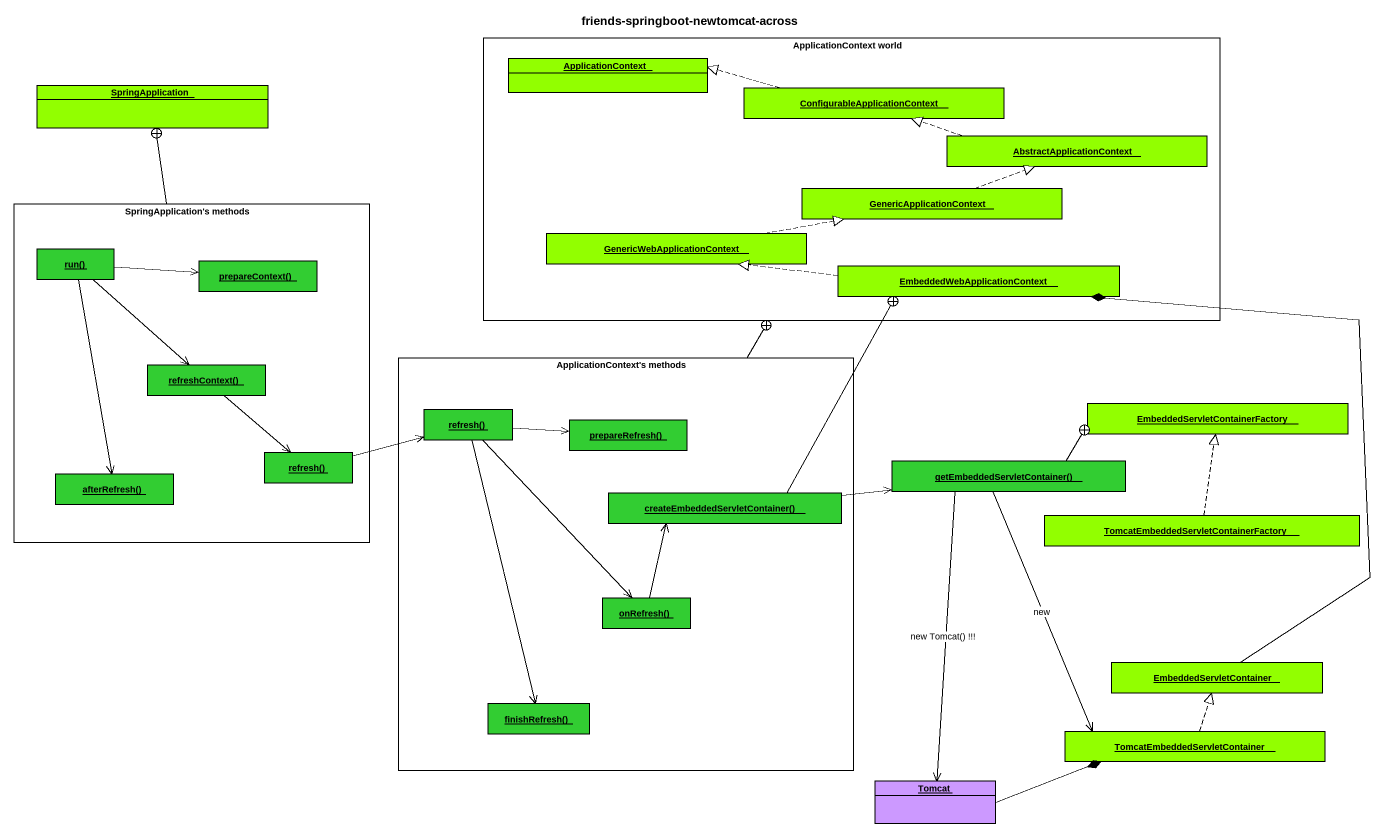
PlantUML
@startuml
title friends-springboot-newtomcat-across
hide circle
hide empty members
rectangle "ApplicationContext world" as ApplicationContext_world {
  object ApplicationContext #92FF00
  object "ConfigurableApplicationContext" as ConfigurableApplicationConte #92FF00
  object AbstractApplicationContext #92FF00
  object GenericApplicationContext #92FF00
  object GenericWebApplicationContext #92FF00
  object "EmbeddedWebApplicationContext" as EmbeddedWebApplicationContex #92FF00
}
object SpringApplication #92FF00
rectangle "SpringApplication's methods" as SpringApplication_s_methods {
  object "run()" as run #32CD32
  object "prepareContext()" as prepareContext #32CD32
  object "refreshContext()" as refreshContext #32CD32
  object "refresh()" as refresh_2 #32CD32
  object "afterRefresh()" as afterRefresh #32CD32
}
rectangle "ApplicationContext's methods" as ApplicationContext_s_methods {
  object "refresh()" as refresh #32CD32
  object "prepareRefresh()" as prepareRefresh #32CD32
  object "createEmbeddedServletContainer()" as createEmbeddedServletContain #32CD32
  object "onRefresh()" as onRefresh #32CD32
  object "finishRefresh()" as finishRefresh #32CD32
}
object "EmbeddedServletContainerFactory" as EmbeddedServletContainerFact #92FF00
object "getEmbeddedServletContainer()" as getEmbeddedServletContainer #32CD32
object "TomcatEmbeddedServletContainerFactory" as TomcatEmbeddedServletContain #92FF00
object EmbeddedServletContainer #92FF00
object "TomcatEmbeddedServletContainer" as TomcatEmbeddedServletContain_2 #92FF00
object Tomcat #CC99FF
ConfigurableApplicationConte .left.|> ApplicationContext
AbstractApplicationContext .left.|> ConfigurableApplicationConte
GenericApplicationContext .right.|> AbstractApplicationContext
SpringApplication_s_methods -up-+ SpringApplication
GenericWebApplicationContext .right.|> GenericApplicationContext
run -right-> prepareContext
run --> refreshContext
run --> afterRefresh
EmbeddedWebApplicationContex .left.|> GenericWebApplicationContext
EmbeddedWebApplicationContex *-- EmbeddedServletContainer
refreshContext --> refresh_2
ApplicationContext_s_methods -up-+ ApplicationContext_world
refresh -right-> prepareRefresh
refresh --> onRefresh
refresh --> finishRefresh
refresh_2 -right-> refresh
getEmbeddedServletContainer -right-+ EmbeddedServletContainerFact
getEmbeddedServletContainer --> TomcatEmbeddedServletContain_2 : new
getEmbeddedServletContainer --> Tomcat : new Tomcat() !!!
createEmbeddedServletContain -up-+ EmbeddedWebApplicationContex
createEmbeddedServletContain -right-> getEmbeddedServletContainer
TomcatEmbeddedServletContain .up.|> EmbeddedServletContainerFact
onRefresh -up-> createEmbeddedServletContain
TomcatEmbeddedServletContain_2 .up.|> EmbeddedServletContainer
TomcatEmbeddedServletContain_2 *-left- Tomcat
@enduml
